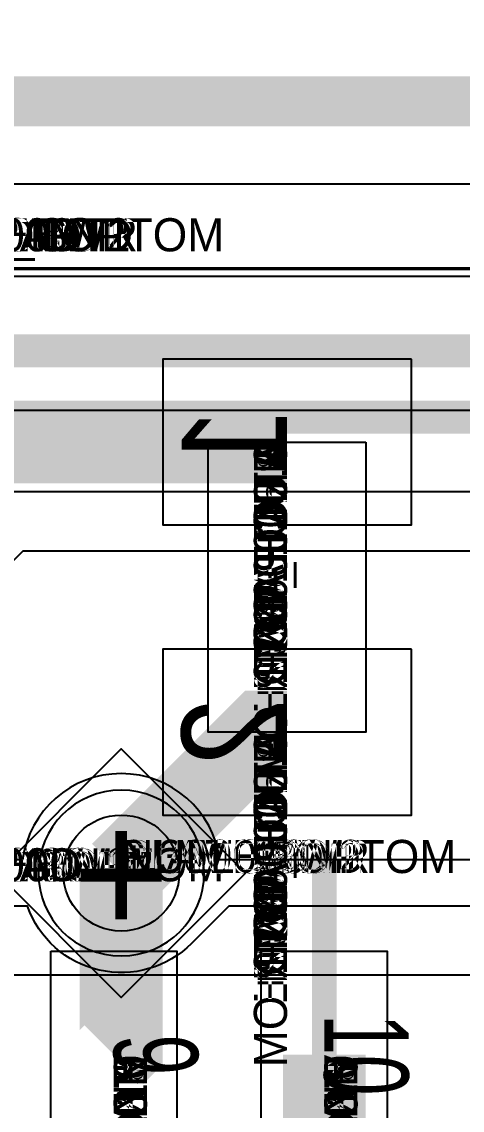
# Model space of a CAD drawing. Extents: x 0 to 323, y 0 to 320.
# Drawn here: x 44.51 to 47.17, y 217.37 to 223.94 of the extents above; entities that cross this region are included whole.
import ezdxf
from ezdxf.enums import TextEntityAlignment as Align

# ---------------------------------------------------------------- set-up
doc = ezdxf.new("R2010")
doc.units = 0
doc.header["$MEASUREMENT"] = 0
doc.layers.get('0').update_dxf_attribs({"linetype": 'CONTINUOUS'})
for name, color, linetype in [('CDN_FIGURES', 7, 'CONTINUOUS'), ('ETCH_BOTTOM', 7, 'CONTINUOUS'), ('ETCH_GND', 3, 'CONTINUOUS'), ('ETCH_INT1', 4, 'CONTINUOUS'), ('ETCH_INT2', 5, 'CONTINUOUS'), ('ETCH_PWR', 6, 'CONTINUOUS'), ('ETCH_TOP', 2, 'CONTINUOUS'), ('MANUFACTURING_NCLEGEND-1-6', 8, 'CONTINUOUS'), ('PACKAGE_GEOMETRY_ASSEMBLY_TOP', 11, 'CONTINUOUS'), ('PACKAGE_GEOMETRY_PIN_NUMBER', 9, 'CONTINUOUS')]:
    doc.layers.add(name, color=color, linetype=linetype)

# ---------------------------------------------------------------- blocks, each defined once
blk = doc.blocks.new('PAD_INFO')
for tag in ['SHAPE_TYPE', 'PAD_HEIGHT', 'PAD_LAYER', 'PAD_TYPE', 'PAD_WIDTH']:
    blk.add_attdef(tag, (0, 0), '', height=0.2)
at = {"flags": 2}
blk.add_attdef('CDN_TYPE', (0, 0), '', height=0.2, dxfattribs=at)
blk = doc.blocks.new('DRILL_INFO')
at = {"flags": 2}
blk.add_attdef('CDN_TYPE', (0, 0), '', height=0.2, dxfattribs=at)
for tag in ['FSHAPE', 'FCHAR', 'DRILL_HEIGHT', 'DIAMETER', 'PLATED', 'DRILL_WIDTH']:
    blk.add_attdef(tag, (0, 0), '', height=0.2)
blk = doc.blocks.new('VIA0700X0300')
at = {"layer": 'ETCH_BOTTOM'}
blk.add_circle((0, 0), 0.35, dxfattribs=at)
at = {"layer": 'ETCH_GND'}
blk.add_circle((0, 0), 0.35, dxfattribs=at)
at = {"layer": 'ETCH_INT1'}
blk.add_circle((0, 0), 0.35, dxfattribs=at)
at = {"layer": 'ETCH_INT2'}
blk.add_circle((0, 0), 0.35, dxfattribs=at)
at = {"layer": 'ETCH_PWR'}
blk.add_circle((0, 0), 0.35, dxfattribs=at)
at = {"layer": 'ETCH_TOP'}
blk.add_circle((0, 0), 0.35, dxfattribs=at)
ref = blk.add_blockref('PAD_INFO', (0, 0))
ref.add_attrib('PAD_LAYER', 'ETCH_TOP', (0, 0), dxfattribs={"height": 0.2})
ref.add_attrib('SHAPE_TYPE', 'NULL', (0, 0), dxfattribs={"height": 0.2})
ref.add_attrib('PAD_TYPE', 'ANTIPAD', (0, 0), dxfattribs={"height": 0.2})
ref.add_attrib('PAD_WIDTH', '0.000000', (0, 0), dxfattribs={"height": 0.2})
ref.add_attrib('PAD_HEIGHT', '0.000000', (0, 0), dxfattribs={"height": 0.2})
ref = blk.add_blockref('PAD_INFO', (0, 0))
ref.add_attrib('PAD_LAYER', 'ETCH_GND', (0, 0), dxfattribs={"height": 0.2})
ref.add_attrib('SHAPE_TYPE', 'NULL', (0, 0), dxfattribs={"height": 0.2})
ref.add_attrib('PAD_TYPE', 'ANTIPAD', (0, 0), dxfattribs={"height": 0.2})
ref.add_attrib('PAD_WIDTH', '0.000000', (0, 0), dxfattribs={"height": 0.2})
ref.add_attrib('PAD_HEIGHT', '0.000000', (0, 0), dxfattribs={"height": 0.2})
ref = blk.add_blockref('PAD_INFO', (0, 0))
ref.add_attrib('PAD_LAYER', 'ETCH_INT1', (0, 0), dxfattribs={"height": 0.2})
ref.add_attrib('SHAPE_TYPE', 'NULL', (0, 0), dxfattribs={"height": 0.2})
ref.add_attrib('PAD_TYPE', 'ANTIPAD', (0, 0), dxfattribs={"height": 0.2})
ref.add_attrib('PAD_WIDTH', '0.000000', (0, 0), dxfattribs={"height": 0.2})
ref.add_attrib('PAD_HEIGHT', '0.000000', (0, 0), dxfattribs={"height": 0.2})
ref = blk.add_blockref('PAD_INFO', (0, 0))
ref.add_attrib('PAD_LAYER', 'ETCH_INT2', (0, 0), dxfattribs={"height": 0.2})
ref.add_attrib('SHAPE_TYPE', 'NULL', (0, 0), dxfattribs={"height": 0.2})
ref.add_attrib('PAD_TYPE', 'ANTIPAD', (0, 0), dxfattribs={"height": 0.2})
ref.add_attrib('PAD_WIDTH', '0.000000', (0, 0), dxfattribs={"height": 0.2})
ref.add_attrib('PAD_HEIGHT', '0.000000', (0, 0), dxfattribs={"height": 0.2})
ref = blk.add_blockref('PAD_INFO', (0, 0))
ref.add_attrib('PAD_LAYER', 'ETCH_PWR', (0, 0), dxfattribs={"height": 0.2})
ref.add_attrib('SHAPE_TYPE', 'NULL', (0, 0), dxfattribs={"height": 0.2})
ref.add_attrib('PAD_TYPE', 'ANTIPAD', (0, 0), dxfattribs={"height": 0.2})
ref.add_attrib('PAD_WIDTH', '0.000000', (0, 0), dxfattribs={"height": 0.2})
ref.add_attrib('PAD_HEIGHT', '0.000000', (0, 0), dxfattribs={"height": 0.2})
ref = blk.add_blockref('PAD_INFO', (0, 0))
ref.add_attrib('PAD_LAYER', 'ETCH_BOTTOM', (0, 0), dxfattribs={"height": 0.2})
ref.add_attrib('SHAPE_TYPE', 'NULL', (0, 0), dxfattribs={"height": 0.2})
ref.add_attrib('PAD_TYPE', 'ANTIPAD', (0, 0), dxfattribs={"height": 0.2})
ref.add_attrib('PAD_WIDTH', '0.000000', (0, 0), dxfattribs={"height": 0.2})
ref.add_attrib('PAD_HEIGHT', '0.000000', (0, 0), dxfattribs={"height": 0.2})
ref = blk.add_blockref('PAD_INFO', (0, 0))
ref.add_attrib('PAD_LAYER', 'ETCH_TOP', (0, 0), dxfattribs={"height": 0.2})
ref.add_attrib('SHAPE_TYPE', 'NULL', (0, 0), dxfattribs={"height": 0.2})
ref.add_attrib('PAD_TYPE', 'THERMAL', (0, 0), dxfattribs={"height": 0.2})
ref.add_attrib('PAD_WIDTH', '0.000000', (0, 0), dxfattribs={"height": 0.2})
ref.add_attrib('PAD_HEIGHT', '0.000000', (0, 0), dxfattribs={"height": 0.2})
ref = blk.add_blockref('PAD_INFO', (0, 0))
ref.add_attrib('PAD_LAYER', 'ETCH_GND', (0, 0), dxfattribs={"height": 0.2})
ref.add_attrib('SHAPE_TYPE', 'NULL', (0, 0), dxfattribs={"height": 0.2})
ref.add_attrib('PAD_TYPE', 'THERMAL', (0, 0), dxfattribs={"height": 0.2})
ref.add_attrib('PAD_WIDTH', '0.000000', (0, 0), dxfattribs={"height": 0.2})
ref.add_attrib('PAD_HEIGHT', '0.000000', (0, 0), dxfattribs={"height": 0.2})
ref = blk.add_blockref('PAD_INFO', (0, 0))
ref.add_attrib('PAD_LAYER', 'ETCH_INT1', (0, 0), dxfattribs={"height": 0.2})
ref.add_attrib('SHAPE_TYPE', 'NULL', (0, 0), dxfattribs={"height": 0.2})
ref.add_attrib('PAD_TYPE', 'THERMAL', (0, 0), dxfattribs={"height": 0.2})
ref.add_attrib('PAD_WIDTH', '0.000000', (0, 0), dxfattribs={"height": 0.2})
ref.add_attrib('PAD_HEIGHT', '0.000000', (0, 0), dxfattribs={"height": 0.2})
ref = blk.add_blockref('PAD_INFO', (0, 0))
ref.add_attrib('PAD_LAYER', 'ETCH_INT2', (0, 0), dxfattribs={"height": 0.2})
ref.add_attrib('SHAPE_TYPE', 'NULL', (0, 0), dxfattribs={"height": 0.2})
ref.add_attrib('PAD_TYPE', 'THERMAL', (0, 0), dxfattribs={"height": 0.2})
ref.add_attrib('PAD_WIDTH', '0.000000', (0, 0), dxfattribs={"height": 0.2})
ref.add_attrib('PAD_HEIGHT', '0.000000', (0, 0), dxfattribs={"height": 0.2})
ref = blk.add_blockref('PAD_INFO', (0, 0))
ref.add_attrib('PAD_LAYER', 'ETCH_PWR', (0, 0), dxfattribs={"height": 0.2})
ref.add_attrib('SHAPE_TYPE', 'NULL', (0, 0), dxfattribs={"height": 0.2})
ref.add_attrib('PAD_TYPE', 'THERMAL', (0, 0), dxfattribs={"height": 0.2})
ref.add_attrib('PAD_WIDTH', '0.000000', (0, 0), dxfattribs={"height": 0.2})
ref.add_attrib('PAD_HEIGHT', '0.000000', (0, 0), dxfattribs={"height": 0.2})
ref = blk.add_blockref('PAD_INFO', (0, 0))
ref.add_attrib('PAD_LAYER', 'ETCH_BOTTOM', (0, 0), dxfattribs={"height": 0.2})
ref.add_attrib('SHAPE_TYPE', 'NULL', (0, 0), dxfattribs={"height": 0.2})
ref.add_attrib('PAD_TYPE', 'THERMAL', (0, 0), dxfattribs={"height": 0.2})
ref.add_attrib('PAD_WIDTH', '0.000000', (0, 0), dxfattribs={"height": 0.2})
ref.add_attrib('PAD_HEIGHT', '0.000000', (0, 0), dxfattribs={"height": 0.2})
ref = blk.add_blockref('PAD_INFO', (0, 0))
ref.add_attrib('PAD_LAYER', 'ETCH_TOP', (0, 0), dxfattribs={"height": 0.2})
ref.add_attrib('SHAPE_TYPE', 'CIRCLE', (0, 0), dxfattribs={"height": 0.2})
ref.add_attrib('PAD_TYPE', 'REGULAR', (0, 0), dxfattribs={"height": 0.2})
ref.add_attrib('PAD_WIDTH', '0.700000', (0, 0), dxfattribs={"height": 0.2})
ref.add_attrib('PAD_HEIGHT', '0.700000', (0, 0), dxfattribs={"height": 0.2})
ref = blk.add_blockref('PAD_INFO', (0, 0))
ref.add_attrib('PAD_LAYER', 'ETCH_GND', (0, 0), dxfattribs={"height": 0.2})
ref.add_attrib('SHAPE_TYPE', 'CIRCLE', (0, 0), dxfattribs={"height": 0.2})
ref.add_attrib('PAD_TYPE', 'REGULAR', (0, 0), dxfattribs={"height": 0.2})
ref.add_attrib('PAD_WIDTH', '0.700000', (0, 0), dxfattribs={"height": 0.2})
ref.add_attrib('PAD_HEIGHT', '0.700000', (0, 0), dxfattribs={"height": 0.2})
ref = blk.add_blockref('PAD_INFO', (0, 0))
ref.add_attrib('PAD_LAYER', 'ETCH_INT1', (0, 0), dxfattribs={"height": 0.2})
ref.add_attrib('SHAPE_TYPE', 'CIRCLE', (0, 0), dxfattribs={"height": 0.2})
ref.add_attrib('PAD_TYPE', 'REGULAR', (0, 0), dxfattribs={"height": 0.2})
ref.add_attrib('PAD_WIDTH', '0.700000', (0, 0), dxfattribs={"height": 0.2})
ref.add_attrib('PAD_HEIGHT', '0.700000', (0, 0), dxfattribs={"height": 0.2})
ref = blk.add_blockref('PAD_INFO', (0, 0))
ref.add_attrib('PAD_LAYER', 'ETCH_INT2', (0, 0), dxfattribs={"height": 0.2})
ref.add_attrib('SHAPE_TYPE', 'CIRCLE', (0, 0), dxfattribs={"height": 0.2})
ref.add_attrib('PAD_TYPE', 'REGULAR', (0, 0), dxfattribs={"height": 0.2})
ref.add_attrib('PAD_WIDTH', '0.700000', (0, 0), dxfattribs={"height": 0.2})
ref.add_attrib('PAD_HEIGHT', '0.700000', (0, 0), dxfattribs={"height": 0.2})
ref = blk.add_blockref('PAD_INFO', (0, 0))
ref.add_attrib('PAD_LAYER', 'ETCH_PWR', (0, 0), dxfattribs={"height": 0.2})
ref.add_attrib('SHAPE_TYPE', 'CIRCLE', (0, 0), dxfattribs={"height": 0.2})
ref.add_attrib('PAD_TYPE', 'REGULAR', (0, 0), dxfattribs={"height": 0.2})
ref.add_attrib('PAD_WIDTH', '0.700000', (0, 0), dxfattribs={"height": 0.2})
ref.add_attrib('PAD_HEIGHT', '0.700000', (0, 0), dxfattribs={"height": 0.2})
ref = blk.add_blockref('PAD_INFO', (0, 0))
ref.add_attrib('PAD_LAYER', 'ETCH_BOTTOM', (0, 0), dxfattribs={"height": 0.2})
ref.add_attrib('SHAPE_TYPE', 'CIRCLE', (0, 0), dxfattribs={"height": 0.2})
ref.add_attrib('PAD_TYPE', 'REGULAR', (0, 0), dxfattribs={"height": 0.2})
ref.add_attrib('PAD_WIDTH', '0.700000', (0, 0), dxfattribs={"height": 0.2})
ref.add_attrib('PAD_HEIGHT', '0.700000', (0, 0), dxfattribs={"height": 0.2})
ref = blk.add_blockref('DRILL_INFO', (0, 0))
ref.add_attrib('DIAMETER', '0.300000', (0, 0), dxfattribs={"height": 0.2})
ref.add_attrib('PLATED', 'PLATED', (0, 0), dxfattribs={"height": 0.2})
ref.add_attrib('FSHAPE', 'DIAMOND', (0, 0), dxfattribs={"height": 0.2})
ref.add_attrib('FCHAR', '+', (0, 0), dxfattribs={"height": 0.2})
ref.add_attrib('DRILL_WIDTH', '1.500000', (0, 0), dxfattribs={"height": 0.2})
ref.add_attrib('DRILL_HEIGHT', '1.500000', (0, 0), dxfattribs={"height": 0.2})
for tag in ['CDN_TYPE', 'PIN']:
    blk.add_attdef(tag, (0, 0), '', height=0.2)
at = {"flags": 2}
for tag in ['PSTKNAME', 'BBV']:
    blk.add_attdef(tag, (0, 0), '', height=0.2, dxfattribs=at)
blk = doc.blocks.new('FIGURE_DIAMOND')
at = {"layer": 'CDN_FIGURES'}
blk.add_lwpolyline([(-0.5, 0), (0, 0.5), (0.5, 0), (0, -0.5)], close=True, dxfattribs=at)
blk = doc.blocks.new('RC1000X1500TS')
at = {"layer": 'ETCH_TOP'}
blk.add_lwpolyline([(-0.5, -0.75), (-0.5, 0.75), (0.5, 0.75), (0.5, -0.75)], close=True, dxfattribs=at)
ref = blk.add_blockref('PAD_INFO', (0, 0))
ref.add_attrib('PAD_LAYER', 'ETCH_TOP', (0, 0), dxfattribs={"height": 0.2})
ref.add_attrib('SHAPE_TYPE', 'NULL', (0, 0), dxfattribs={"height": 0.2})
ref.add_attrib('PAD_TYPE', 'ANTIPAD', (0, 0), dxfattribs={"height": 0.2})
ref.add_attrib('PAD_WIDTH', '0.000000', (0, 0), dxfattribs={"height": 0.2})
ref.add_attrib('PAD_HEIGHT', '0.000000', (0, 0), dxfattribs={"height": 0.2})
ref = blk.add_blockref('PAD_INFO', (0, 0))
ref.add_attrib('PAD_LAYER', 'ETCH_GND', (0, 0), dxfattribs={"height": 0.2})
ref.add_attrib('SHAPE_TYPE', 'NULL', (0, 0), dxfattribs={"height": 0.2})
ref.add_attrib('PAD_TYPE', 'ANTIPAD', (0, 0), dxfattribs={"height": 0.2})
ref.add_attrib('PAD_WIDTH', '0.000000', (0, 0), dxfattribs={"height": 0.2})
ref.add_attrib('PAD_HEIGHT', '0.000000', (0, 0), dxfattribs={"height": 0.2})
ref = blk.add_blockref('PAD_INFO', (0, 0))
ref.add_attrib('PAD_LAYER', 'ETCH_INT1', (0, 0), dxfattribs={"height": 0.2})
ref.add_attrib('SHAPE_TYPE', 'NULL', (0, 0), dxfattribs={"height": 0.2})
ref.add_attrib('PAD_TYPE', 'ANTIPAD', (0, 0), dxfattribs={"height": 0.2})
ref.add_attrib('PAD_WIDTH', '0.000000', (0, 0), dxfattribs={"height": 0.2})
ref.add_attrib('PAD_HEIGHT', '0.000000', (0, 0), dxfattribs={"height": 0.2})
ref = blk.add_blockref('PAD_INFO', (0, 0))
ref.add_attrib('PAD_LAYER', 'ETCH_INT2', (0, 0), dxfattribs={"height": 0.2})
ref.add_attrib('SHAPE_TYPE', 'NULL', (0, 0), dxfattribs={"height": 0.2})
ref.add_attrib('PAD_TYPE', 'ANTIPAD', (0, 0), dxfattribs={"height": 0.2})
ref.add_attrib('PAD_WIDTH', '0.000000', (0, 0), dxfattribs={"height": 0.2})
ref.add_attrib('PAD_HEIGHT', '0.000000', (0, 0), dxfattribs={"height": 0.2})
ref = blk.add_blockref('PAD_INFO', (0, 0))
ref.add_attrib('PAD_LAYER', 'ETCH_PWR', (0, 0), dxfattribs={"height": 0.2})
ref.add_attrib('SHAPE_TYPE', 'NULL', (0, 0), dxfattribs={"height": 0.2})
ref.add_attrib('PAD_TYPE', 'ANTIPAD', (0, 0), dxfattribs={"height": 0.2})
ref.add_attrib('PAD_WIDTH', '0.000000', (0, 0), dxfattribs={"height": 0.2})
ref.add_attrib('PAD_HEIGHT', '0.000000', (0, 0), dxfattribs={"height": 0.2})
ref = blk.add_blockref('PAD_INFO', (0, 0))
ref.add_attrib('PAD_LAYER', 'ETCH_BOTTOM', (0, 0), dxfattribs={"height": 0.2})
ref.add_attrib('SHAPE_TYPE', 'NULL', (0, 0), dxfattribs={"height": 0.2})
ref.add_attrib('PAD_TYPE', 'ANTIPAD', (0, 0), dxfattribs={"height": 0.2})
ref.add_attrib('PAD_WIDTH', '0.000000', (0, 0), dxfattribs={"height": 0.2})
ref.add_attrib('PAD_HEIGHT', '0.000000', (0, 0), dxfattribs={"height": 0.2})
ref = blk.add_blockref('PAD_INFO', (0, 0))
ref.add_attrib('PAD_LAYER', 'ETCH_TOP', (0, 0), dxfattribs={"height": 0.2})
ref.add_attrib('SHAPE_TYPE', 'NULL', (0, 0), dxfattribs={"height": 0.2})
ref.add_attrib('PAD_TYPE', 'THERMAL', (0, 0), dxfattribs={"height": 0.2})
ref.add_attrib('PAD_WIDTH', '0.000000', (0, 0), dxfattribs={"height": 0.2})
ref.add_attrib('PAD_HEIGHT', '0.000000', (0, 0), dxfattribs={"height": 0.2})
ref = blk.add_blockref('PAD_INFO', (0, 0))
ref.add_attrib('PAD_LAYER', 'ETCH_GND', (0, 0), dxfattribs={"height": 0.2})
ref.add_attrib('SHAPE_TYPE', 'NULL', (0, 0), dxfattribs={"height": 0.2})
ref.add_attrib('PAD_TYPE', 'THERMAL', (0, 0), dxfattribs={"height": 0.2})
ref.add_attrib('PAD_WIDTH', '0.000000', (0, 0), dxfattribs={"height": 0.2})
ref.add_attrib('PAD_HEIGHT', '0.000000', (0, 0), dxfattribs={"height": 0.2})
ref = blk.add_blockref('PAD_INFO', (0, 0))
ref.add_attrib('PAD_LAYER', 'ETCH_INT1', (0, 0), dxfattribs={"height": 0.2})
ref.add_attrib('SHAPE_TYPE', 'NULL', (0, 0), dxfattribs={"height": 0.2})
ref.add_attrib('PAD_TYPE', 'THERMAL', (0, 0), dxfattribs={"height": 0.2})
ref.add_attrib('PAD_WIDTH', '0.000000', (0, 0), dxfattribs={"height": 0.2})
ref.add_attrib('PAD_HEIGHT', '0.000000', (0, 0), dxfattribs={"height": 0.2})
ref = blk.add_blockref('PAD_INFO', (0, 0))
ref.add_attrib('PAD_LAYER', 'ETCH_INT2', (0, 0), dxfattribs={"height": 0.2})
ref.add_attrib('SHAPE_TYPE', 'NULL', (0, 0), dxfattribs={"height": 0.2})
ref.add_attrib('PAD_TYPE', 'THERMAL', (0, 0), dxfattribs={"height": 0.2})
ref.add_attrib('PAD_WIDTH', '0.000000', (0, 0), dxfattribs={"height": 0.2})
ref.add_attrib('PAD_HEIGHT', '0.000000', (0, 0), dxfattribs={"height": 0.2})
ref = blk.add_blockref('PAD_INFO', (0, 0))
ref.add_attrib('PAD_LAYER', 'ETCH_PWR', (0, 0), dxfattribs={"height": 0.2})
ref.add_attrib('SHAPE_TYPE', 'NULL', (0, 0), dxfattribs={"height": 0.2})
ref.add_attrib('PAD_TYPE', 'THERMAL', (0, 0), dxfattribs={"height": 0.2})
ref.add_attrib('PAD_WIDTH', '0.000000', (0, 0), dxfattribs={"height": 0.2})
ref.add_attrib('PAD_HEIGHT', '0.000000', (0, 0), dxfattribs={"height": 0.2})
ref = blk.add_blockref('PAD_INFO', (0, 0))
ref.add_attrib('PAD_LAYER', 'ETCH_BOTTOM', (0, 0), dxfattribs={"height": 0.2})
ref.add_attrib('SHAPE_TYPE', 'NULL', (0, 0), dxfattribs={"height": 0.2})
ref.add_attrib('PAD_TYPE', 'THERMAL', (0, 0), dxfattribs={"height": 0.2})
ref.add_attrib('PAD_WIDTH', '0.000000', (0, 0), dxfattribs={"height": 0.2})
ref.add_attrib('PAD_HEIGHT', '0.000000', (0, 0), dxfattribs={"height": 0.2})
ref = blk.add_blockref('PAD_INFO', (0, 0))
ref.add_attrib('PAD_LAYER', 'ETCH_GND', (0, 0), dxfattribs={"height": 0.2})
ref.add_attrib('SHAPE_TYPE', 'NULL', (0, 0), dxfattribs={"height": 0.2})
ref.add_attrib('PAD_TYPE', 'REGULAR', (0, 0), dxfattribs={"height": 0.2})
ref.add_attrib('PAD_WIDTH', '0.000000', (0, 0), dxfattribs={"height": 0.2})
ref.add_attrib('PAD_HEIGHT', '0.000000', (0, 0), dxfattribs={"height": 0.2})
ref = blk.add_blockref('PAD_INFO', (0, 0))
ref.add_attrib('PAD_LAYER', 'ETCH_INT1', (0, 0), dxfattribs={"height": 0.2})
ref.add_attrib('SHAPE_TYPE', 'NULL', (0, 0), dxfattribs={"height": 0.2})
ref.add_attrib('PAD_TYPE', 'REGULAR', (0, 0), dxfattribs={"height": 0.2})
ref.add_attrib('PAD_WIDTH', '0.000000', (0, 0), dxfattribs={"height": 0.2})
ref.add_attrib('PAD_HEIGHT', '0.000000', (0, 0), dxfattribs={"height": 0.2})
ref = blk.add_blockref('PAD_INFO', (0, 0))
ref.add_attrib('PAD_LAYER', 'ETCH_INT2', (0, 0), dxfattribs={"height": 0.2})
ref.add_attrib('SHAPE_TYPE', 'NULL', (0, 0), dxfattribs={"height": 0.2})
ref.add_attrib('PAD_TYPE', 'REGULAR', (0, 0), dxfattribs={"height": 0.2})
ref.add_attrib('PAD_WIDTH', '0.000000', (0, 0), dxfattribs={"height": 0.2})
ref.add_attrib('PAD_HEIGHT', '0.000000', (0, 0), dxfattribs={"height": 0.2})
ref = blk.add_blockref('PAD_INFO', (0, 0))
ref.add_attrib('PAD_LAYER', 'ETCH_PWR', (0, 0), dxfattribs={"height": 0.2})
ref.add_attrib('SHAPE_TYPE', 'NULL', (0, 0), dxfattribs={"height": 0.2})
ref.add_attrib('PAD_TYPE', 'REGULAR', (0, 0), dxfattribs={"height": 0.2})
ref.add_attrib('PAD_WIDTH', '0.000000', (0, 0), dxfattribs={"height": 0.2})
ref.add_attrib('PAD_HEIGHT', '0.000000', (0, 0), dxfattribs={"height": 0.2})
ref = blk.add_blockref('PAD_INFO', (0, 0))
ref.add_attrib('PAD_LAYER', 'ETCH_BOTTOM', (0, 0), dxfattribs={"height": 0.2})
ref.add_attrib('SHAPE_TYPE', 'NULL', (0, 0), dxfattribs={"height": 0.2})
ref.add_attrib('PAD_TYPE', 'REGULAR', (0, 0), dxfattribs={"height": 0.2})
ref.add_attrib('PAD_WIDTH', '0.000000', (0, 0), dxfattribs={"height": 0.2})
ref.add_attrib('PAD_HEIGHT', '0.000000', (0, 0), dxfattribs={"height": 0.2})
ref = blk.add_blockref('DRILL_INFO', (0, 0))
ref.add_attrib('DIAMETER', '0.000000', (0, 0), dxfattribs={"height": 0.2})
ref.add_attrib('PLATED', 'PLATED', (0, 0), dxfattribs={"height": 0.2})
ref.add_attrib('FSHAPE', 'NULL', (0, 0), dxfattribs={"height": 0.2})
ref.add_attrib('DRILL_WIDTH', '0.000000', (0, 0), dxfattribs={"height": 0.2})
ref.add_attrib('DRILL_HEIGHT', '0.000000', (0, 0), dxfattribs={"height": 0.2})
ref = blk.add_blockref('PAD_INFO', (0, 0))
ref.add_attrib('PAD_LAYER', 'ETCH_TOP', (0, 0), dxfattribs={"height": 0.2})
ref.add_attrib('SHAPE_TYPE', 'RECTANGLE', (0, 0), dxfattribs={"height": 0.2})
ref.add_attrib('PAD_TYPE', 'REGULAR', (0, 0), dxfattribs={"height": 0.2})
ref.add_attrib('PAD_WIDTH', '1.000000', (0, 0), dxfattribs={"height": 0.2})
ref.add_attrib('PAD_HEIGHT', '1.500000', (0, 0), dxfattribs={"height": 0.2})
for tag in ['CDN_TYPE', 'PIN']:
    blk.add_attdef(tag, (0, 0), '', height=0.2)
at = {"flags": 2}
for tag in ['PSTKNAME', 'BBV']:
    blk.add_attdef(tag, (0, 0), '', height=0.2, dxfattribs=at)
blk = doc.blocks.new('F56')
at = {"layer": 'PACKAGE_GEOMETRY_ASSEMBLY_TOP'}
blk.add_lwpolyline([(0, -0.475), (1.75, -0.475), (1.75, 0.475), (0, 0.475)], close=True, dxfattribs=at)
at = {"layer": 'ETCH_TOP'}
ref = blk.add_blockref('RC1000X1500TS', (0, 0), dxfattribs=at)
ref.add_attrib('CDN_TYPE', 'PIN', (0, 0), dxfattribs={"height": 0.2})
ref.add_attrib('PIN', '1', (0, 0), dxfattribs={"height": 0.2})
ref = blk.add_blockref('RC1000X1500TS', (1.75, 0), dxfattribs=at)
ref.add_attrib('CDN_TYPE', 'PIN', (0, 0), dxfattribs={"height": 0.2})
ref.add_attrib('PIN', '2', (0, 0), dxfattribs={"height": 0.2})
at = {"flags": 2}
for tag in ['SYMBOL_TYPE', 'CDN_TYPE', 'REFDES']:
    blk.add_attdef(tag, (0, 0), '', height=0.2, dxfattribs=at)
blk = doc.blocks.new('RC1250X0760TS')
at = {"layer": 'ETCH_TOP'}
blk.add_lwpolyline([(-0.625, -0.38), (-0.625, 0.38), (0.625, 0.38), (0.625, -0.38)], close=True, dxfattribs=at)
ref = blk.add_blockref('PAD_INFO', (0, 0))
ref.add_attrib('PAD_LAYER', 'ETCH_TOP', (0, 0), dxfattribs={"height": 0.2})
ref.add_attrib('SHAPE_TYPE', 'NULL', (0, 0), dxfattribs={"height": 0.2})
ref.add_attrib('PAD_TYPE', 'ANTIPAD', (0, 0), dxfattribs={"height": 0.2})
ref.add_attrib('PAD_WIDTH', '0.000000', (0, 0), dxfattribs={"height": 0.2})
ref.add_attrib('PAD_HEIGHT', '0.000000', (0, 0), dxfattribs={"height": 0.2})
ref = blk.add_blockref('PAD_INFO', (0, 0))
ref.add_attrib('PAD_LAYER', 'ETCH_GND', (0, 0), dxfattribs={"height": 0.2})
ref.add_attrib('SHAPE_TYPE', 'NULL', (0, 0), dxfattribs={"height": 0.2})
ref.add_attrib('PAD_TYPE', 'ANTIPAD', (0, 0), dxfattribs={"height": 0.2})
ref.add_attrib('PAD_WIDTH', '0.000000', (0, 0), dxfattribs={"height": 0.2})
ref.add_attrib('PAD_HEIGHT', '0.000000', (0, 0), dxfattribs={"height": 0.2})
ref = blk.add_blockref('PAD_INFO', (0, 0))
ref.add_attrib('PAD_LAYER', 'ETCH_INT1', (0, 0), dxfattribs={"height": 0.2})
ref.add_attrib('SHAPE_TYPE', 'NULL', (0, 0), dxfattribs={"height": 0.2})
ref.add_attrib('PAD_TYPE', 'ANTIPAD', (0, 0), dxfattribs={"height": 0.2})
ref.add_attrib('PAD_WIDTH', '0.000000', (0, 0), dxfattribs={"height": 0.2})
ref.add_attrib('PAD_HEIGHT', '0.000000', (0, 0), dxfattribs={"height": 0.2})
ref = blk.add_blockref('PAD_INFO', (0, 0))
ref.add_attrib('PAD_LAYER', 'ETCH_INT2', (0, 0), dxfattribs={"height": 0.2})
ref.add_attrib('SHAPE_TYPE', 'NULL', (0, 0), dxfattribs={"height": 0.2})
ref.add_attrib('PAD_TYPE', 'ANTIPAD', (0, 0), dxfattribs={"height": 0.2})
ref.add_attrib('PAD_WIDTH', '0.000000', (0, 0), dxfattribs={"height": 0.2})
ref.add_attrib('PAD_HEIGHT', '0.000000', (0, 0), dxfattribs={"height": 0.2})
ref = blk.add_blockref('PAD_INFO', (0, 0))
ref.add_attrib('PAD_LAYER', 'ETCH_PWR', (0, 0), dxfattribs={"height": 0.2})
ref.add_attrib('SHAPE_TYPE', 'NULL', (0, 0), dxfattribs={"height": 0.2})
ref.add_attrib('PAD_TYPE', 'ANTIPAD', (0, 0), dxfattribs={"height": 0.2})
ref.add_attrib('PAD_WIDTH', '0.000000', (0, 0), dxfattribs={"height": 0.2})
ref.add_attrib('PAD_HEIGHT', '0.000000', (0, 0), dxfattribs={"height": 0.2})
ref = blk.add_blockref('PAD_INFO', (0, 0))
ref.add_attrib('PAD_LAYER', 'ETCH_BOTTOM', (0, 0), dxfattribs={"height": 0.2})
ref.add_attrib('SHAPE_TYPE', 'NULL', (0, 0), dxfattribs={"height": 0.2})
ref.add_attrib('PAD_TYPE', 'ANTIPAD', (0, 0), dxfattribs={"height": 0.2})
ref.add_attrib('PAD_WIDTH', '0.000000', (0, 0), dxfattribs={"height": 0.2})
ref.add_attrib('PAD_HEIGHT', '0.000000', (0, 0), dxfattribs={"height": 0.2})
ref = blk.add_blockref('PAD_INFO', (0, 0))
ref.add_attrib('PAD_LAYER', 'ETCH_TOP', (0, 0), dxfattribs={"height": 0.2})
ref.add_attrib('SHAPE_TYPE', 'NULL', (0, 0), dxfattribs={"height": 0.2})
ref.add_attrib('PAD_TYPE', 'THERMAL', (0, 0), dxfattribs={"height": 0.2})
ref.add_attrib('PAD_WIDTH', '0.000000', (0, 0), dxfattribs={"height": 0.2})
ref.add_attrib('PAD_HEIGHT', '0.000000', (0, 0), dxfattribs={"height": 0.2})
ref = blk.add_blockref('PAD_INFO', (0, 0))
ref.add_attrib('PAD_LAYER', 'ETCH_GND', (0, 0), dxfattribs={"height": 0.2})
ref.add_attrib('SHAPE_TYPE', 'NULL', (0, 0), dxfattribs={"height": 0.2})
ref.add_attrib('PAD_TYPE', 'THERMAL', (0, 0), dxfattribs={"height": 0.2})
ref.add_attrib('PAD_WIDTH', '0.000000', (0, 0), dxfattribs={"height": 0.2})
ref.add_attrib('PAD_HEIGHT', '0.000000', (0, 0), dxfattribs={"height": 0.2})
ref = blk.add_blockref('PAD_INFO', (0, 0))
ref.add_attrib('PAD_LAYER', 'ETCH_INT1', (0, 0), dxfattribs={"height": 0.2})
ref.add_attrib('SHAPE_TYPE', 'NULL', (0, 0), dxfattribs={"height": 0.2})
ref.add_attrib('PAD_TYPE', 'THERMAL', (0, 0), dxfattribs={"height": 0.2})
ref.add_attrib('PAD_WIDTH', '0.000000', (0, 0), dxfattribs={"height": 0.2})
ref.add_attrib('PAD_HEIGHT', '0.000000', (0, 0), dxfattribs={"height": 0.2})
ref = blk.add_blockref('PAD_INFO', (0, 0))
ref.add_attrib('PAD_LAYER', 'ETCH_INT2', (0, 0), dxfattribs={"height": 0.2})
ref.add_attrib('SHAPE_TYPE', 'NULL', (0, 0), dxfattribs={"height": 0.2})
ref.add_attrib('PAD_TYPE', 'THERMAL', (0, 0), dxfattribs={"height": 0.2})
ref.add_attrib('PAD_WIDTH', '0.000000', (0, 0), dxfattribs={"height": 0.2})
ref.add_attrib('PAD_HEIGHT', '0.000000', (0, 0), dxfattribs={"height": 0.2})
ref = blk.add_blockref('PAD_INFO', (0, 0))
ref.add_attrib('PAD_LAYER', 'ETCH_PWR', (0, 0), dxfattribs={"height": 0.2})
ref.add_attrib('SHAPE_TYPE', 'NULL', (0, 0), dxfattribs={"height": 0.2})
ref.add_attrib('PAD_TYPE', 'THERMAL', (0, 0), dxfattribs={"height": 0.2})
ref.add_attrib('PAD_WIDTH', '0.000000', (0, 0), dxfattribs={"height": 0.2})
ref.add_attrib('PAD_HEIGHT', '0.000000', (0, 0), dxfattribs={"height": 0.2})
ref = blk.add_blockref('PAD_INFO', (0, 0))
ref.add_attrib('PAD_LAYER', 'ETCH_BOTTOM', (0, 0), dxfattribs={"height": 0.2})
ref.add_attrib('SHAPE_TYPE', 'NULL', (0, 0), dxfattribs={"height": 0.2})
ref.add_attrib('PAD_TYPE', 'THERMAL', (0, 0), dxfattribs={"height": 0.2})
ref.add_attrib('PAD_WIDTH', '0.000000', (0, 0), dxfattribs={"height": 0.2})
ref.add_attrib('PAD_HEIGHT', '0.000000', (0, 0), dxfattribs={"height": 0.2})
ref = blk.add_blockref('PAD_INFO', (0, 0))
ref.add_attrib('PAD_LAYER', 'ETCH_TOP', (0, 0), dxfattribs={"height": 0.2})
ref.add_attrib('SHAPE_TYPE', 'RECTANGLE', (0, 0), dxfattribs={"height": 0.2})
ref.add_attrib('PAD_TYPE', 'REGULAR', (0, 0), dxfattribs={"height": 0.2})
ref.add_attrib('PAD_WIDTH', '1.250000', (0, 0), dxfattribs={"height": 0.2})
ref.add_attrib('PAD_HEIGHT', '0.760000', (0, 0), dxfattribs={"height": 0.2})
ref = blk.add_blockref('PAD_INFO', (0, 0))
ref.add_attrib('PAD_LAYER', 'ETCH_GND', (0, 0), dxfattribs={"height": 0.2})
ref.add_attrib('SHAPE_TYPE', 'NULL', (0, 0), dxfattribs={"height": 0.2})
ref.add_attrib('PAD_TYPE', 'REGULAR', (0, 0), dxfattribs={"height": 0.2})
ref.add_attrib('PAD_WIDTH', '0.000000', (0, 0), dxfattribs={"height": 0.2})
ref.add_attrib('PAD_HEIGHT', '0.000000', (0, 0), dxfattribs={"height": 0.2})
ref = blk.add_blockref('PAD_INFO', (0, 0))
ref.add_attrib('PAD_LAYER', 'ETCH_INT1', (0, 0), dxfattribs={"height": 0.2})
ref.add_attrib('SHAPE_TYPE', 'NULL', (0, 0), dxfattribs={"height": 0.2})
ref.add_attrib('PAD_TYPE', 'REGULAR', (0, 0), dxfattribs={"height": 0.2})
ref.add_attrib('PAD_WIDTH', '0.000000', (0, 0), dxfattribs={"height": 0.2})
ref.add_attrib('PAD_HEIGHT', '0.000000', (0, 0), dxfattribs={"height": 0.2})
ref = blk.add_blockref('PAD_INFO', (0, 0))
ref.add_attrib('PAD_LAYER', 'ETCH_INT2', (0, 0), dxfattribs={"height": 0.2})
ref.add_attrib('SHAPE_TYPE', 'NULL', (0, 0), dxfattribs={"height": 0.2})
ref.add_attrib('PAD_TYPE', 'REGULAR', (0, 0), dxfattribs={"height": 0.2})
ref.add_attrib('PAD_WIDTH', '0.000000', (0, 0), dxfattribs={"height": 0.2})
ref.add_attrib('PAD_HEIGHT', '0.000000', (0, 0), dxfattribs={"height": 0.2})
ref = blk.add_blockref('PAD_INFO', (0, 0))
ref.add_attrib('PAD_LAYER', 'ETCH_PWR', (0, 0), dxfattribs={"height": 0.2})
ref.add_attrib('SHAPE_TYPE', 'NULL', (0, 0), dxfattribs={"height": 0.2})
ref.add_attrib('PAD_TYPE', 'REGULAR', (0, 0), dxfattribs={"height": 0.2})
ref.add_attrib('PAD_WIDTH', '0.000000', (0, 0), dxfattribs={"height": 0.2})
ref.add_attrib('PAD_HEIGHT', '0.000000', (0, 0), dxfattribs={"height": 0.2})
ref = blk.add_blockref('PAD_INFO', (0, 0))
ref.add_attrib('PAD_LAYER', 'ETCH_BOTTOM', (0, 0), dxfattribs={"height": 0.2})
ref.add_attrib('SHAPE_TYPE', 'NULL', (0, 0), dxfattribs={"height": 0.2})
ref.add_attrib('PAD_TYPE', 'REGULAR', (0, 0), dxfattribs={"height": 0.2})
ref.add_attrib('PAD_WIDTH', '0.000000', (0, 0), dxfattribs={"height": 0.2})
ref.add_attrib('PAD_HEIGHT', '0.000000', (0, 0), dxfattribs={"height": 0.2})
ref = blk.add_blockref('DRILL_INFO', (0, 0))
ref.add_attrib('DIAMETER', '0.000000', (0, 0), dxfattribs={"height": 0.2})
ref.add_attrib('PLATED', 'PLATED', (0, 0), dxfattribs={"height": 0.2})
ref.add_attrib('FSHAPE', 'NULL', (0, 0), dxfattribs={"height": 0.2})
ref.add_attrib('DRILL_WIDTH', '0.000000', (0, 0), dxfattribs={"height": 0.2})
ref.add_attrib('DRILL_HEIGHT', '0.000000', (0, 0), dxfattribs={"height": 0.2})
for tag in ['CDN_TYPE', 'PIN']:
    blk.add_attdef(tag, (0, 0), '', height=0.2)
at = {"flags": 2}
for tag in ['PSTKNAME', 'BBV']:
    blk.add_attdef(tag, (0, 0), '', height=0.2, dxfattribs=at)
blk = doc.blocks.new('SO-16W')
at = {"layer": 'PACKAGE_GEOMETRY_ASSEMBLY_TOP'}
blk.add_lwpolyline([(-4.113, -5.1), (4.113, -5.1), (4.113, 5.1), (-4.113, 5.1)], close=True, dxfattribs=at)
at = {"layer": 'ETCH_TOP'}
ref = blk.add_blockref('RC1250X0760TS', (-4.726, -4.445), dxfattribs=at)
ref.add_attrib('CDN_TYPE', 'PIN', (0, 0), dxfattribs={"height": 0.2})
ref.add_attrib('PIN', '8', (0, 0), dxfattribs={"height": 0.2})
ref = blk.add_blockref('RC1250X0760TS', (-4.726, -3.175), dxfattribs=at)
ref.add_attrib('CDN_TYPE', 'PIN', (0, 0), dxfattribs={"height": 0.2})
ref.add_attrib('PIN', '7', (0, 0), dxfattribs={"height": 0.2})
for p in [(4.596, -4.445), (4.596, -3.175)]:
    blk.add_blockref('RC1250X0760TS', p, dxfattribs=at)
at = {"flags": 2}
for tag in ['SYMBOL_TYPE', 'CDN_TYPE', 'REFDES']:
    blk.add_attdef(tag, (0, 0), '', height=0.2, dxfattribs=at)

msp = doc.modelspace()

# ---------------------------------------------------------------- linework, layer by layer
at = {"layer": 'ETCH_BOTTOM'}
for points, format in [([(41.0626, 223.7555, 0.3, 0.3, 0), (41.3576, 223.4605, 0.3, 0.3, 0), (61.5678, 223.4605, 0.3, 0.3, 0), (65.7126, 227.6053, 0.3, 0.3, 0), (73.8817, 227.6053, 0.3, 0.3, 0), (77.9126, 231.6362, 0.3, 0.3, 0), (77.9126, 234.5055, 0.3, 0.3, 0), (77.4626, 234.9555, 0.3, 0.3, 0), (77.4626, 236.0055, 0.3, 0.3, 0), (78.0126, 236.5555, 0.3, 0.3, 0), (78.0126, 242.6555, 0.3, 0.3, 0), (77.9126, 242.7555, 0.3, 0.3, 0)], "xyseb"), ([(64.7625, 225.948), (61.7749, 222.9604), (44.085, 222.9604, -0.25795), (44.2536, 222.4556), (47.4127, 222.4556), (47.4127, 218.6054), (45.7612, 218.6054), (45.5369, 218.3812, -0.551594), (44.5468, 218.6054), (44.2418, 218.6054, -0.755811), (43.1834, 218.6054), (42.4125, 218.6054), (42.4125, 222.4556), (43.1716, 222.4556, -0.25795), (43.3402, 222.9604), (41.3576, 222.9604, -0.198912), (41.004, 223.1069), (40.871, 223.2398, -0.734407), (40.9254, 224.2882, -6.62449)], "xyb"), ([(46.1126, 221.4055, 0.5, 0.5, 0), (43.7126, 221.4055, 0.5, 0.5, 0)], "xyseb"), ([(46.1126, 219.6555, 0.5, 0.5, 0), (45.9626, 219.6555, 0.5, 0.5, 0), (45.1126, 218.8055, 0.5, 0.5, 0)], "xyseb")]:
    msp.add_lwpolyline(points, format=format, dxfattribs=at)
at = {"layer": 'ETCH_GND'}
msp.add_lwpolyline([(45.6127, 218.8055, 1), (44.6125, 218.8055, 1)], format="xyb", close=True, dxfattribs=at)
at = {"layer": 'ETCH_INT1'}
for points, format in [([(68.5852, 214.5155, 0.2, 0.2, 0), (68.2126, 214.8881, 0.2, 0.2, 0), (68.2126, 215.4537, 0.2, 0.2, 0), (65.3508, 218.3155, 0.2, 0.2, 0), (60.4183, 218.3155, 0.2, 0.2, 0), (56.7783, 221.9555, 0.2, 0.2, 0), (16.9483, 221.9555, 0.2, 0.2, 0), (14.2826, 224.6212, 0.2, 0.2, 0), (14.2826, 225.4312, 0.2, 0.2, 0), (13.7383, 225.9755, 0.2, 0.2, 0), (10.0426, 225.9755, 0.2, 0.2, 0), (8.9926, 224.9255, 0.2, 0.2, 0)], "xyseb"), ([(67.4401, 214.5155, 0.2, 0.2, 0), (67.8126, 214.888, 0.2, 0.2, 0), (67.8126, 215.288, 0.2, 0.2, 0), (65.1851, 217.9155, 0.2, 0.2, 0), (60.2526, 217.9155, 0.2, 0.2, 0), (56.6126, 221.5555, 0.2, 0.2, 0), (16.7826, 221.5555, 0.2, 0.2, 0), (13.8826, 224.4555, 0.2, 0.2, 0), (13.8826, 225.2655, 0.2, 0.2, 0), (13.5726, 225.5755, 0.2, 0.2, 0), (11.6426, 225.5755, 0.2, 0.2, 0), (10.9926, 224.9255, 0.2, 0.2, 0)], "xyseb"), ([(14.7327, 224.8076), (17.1347, 222.4056), (33.9985, 222.4056, -70.921901), (34.0267, 222.4056), (37.8053, 222.4056, -2.378934), (38.5199, 222.4056), (43.2355, 222.4056, -1.362386), (44.1897, 222.4056), (56.9647, 222.4056), (60.6047, 218.7656)], "xyb"), ([(60.0662, 217.4654), (56.4262, 221.1054), (41.5458, 221.1054, -1.73133), (40.6794, 221.1054), (38.5458, 221.1054, -1.73133), (37.6794, 221.1054), (16.5962, 221.1054), (13.4325, 224.2691)], "xyb")]:
    msp.add_lwpolyline(points, format=format, dxfattribs=at)
msp.add_lwpolyline([(45.6127, 218.8055, 1), (44.6125, 218.8055, 1)], format="xyb", close=True, dxfattribs=at)
at = {"layer": 'ETCH_INT2'}
msp.add_lwpolyline([(45.6127, 218.8055, 1), (44.6125, 218.8055, 1)], format="xyb", close=True, dxfattribs=at)
at = {"layer": 'ETCH_PWR'}
for points in [[(17.7027, 253.8976), (17.7027, 220.3956), (20.8505, 220.3956), (21.4605, 221.0056), (33.0504, 221.0056), (33.7192, 220.3368, -1.31896), (34.4211, 219.6774), (34.5128, 219.5856), (39.2771, 219.5856, -1.318819), (40.2397, 219.5556), (40.9605, 219.5556), (41.7975, 220.3926), (41.7975, 220.4283), (43.4813, 222.1121, -2.023728), (44.2011, 222.4484), (71.1033, 222.4484), (71.1605, 222.5056), (74.1147, 222.5056), (74.6147, 222.0056), (77.1647, 222.0056), (77.9447, 221.2256), (79.4571, 221.2256, -3.639899), (79.9681, 221.2256), (88.3245, 221.2256, -0.0667)], [(21.5547, 218.6954), (22.1647, 219.3054), (22.8124, 219.3054, 1.999001), (23.6128, 219.3054), (25.1985, 219.3054, 70.921901), (25.2267, 219.3054), (30.9624, 219.3054, 1.999001), (31.7628, 219.3054), (32.3462, 219.3054), (33.1472, 218.5044, 0.06668), (33.3266, 218.3674), (33.5596, 218.1344, 0.198912), (34.1607, 217.8854), (38.9662, 217.8854), (38.9962, 217.8554), (41.6647, 217.8554), (43.4977, 219.6884), (43.4977, 219.7241), (44.5218, 220.7482), (71.5529, 220.7482, 3.478553)]]:
    msp.add_lwpolyline(points, format="xyb", dxfattribs=at)
msp.add_lwpolyline([(16.8526, 219.5455), (21.2026, 219.5455), (21.8126, 220.1555), (32.6983, 220.1555), (33.7483, 219.1055), (33.7907, 219.1055), (34.1607, 218.7355), (39.3183, 218.7355), (39.3483, 218.7055), (41.3126, 218.7055), (42.6476, 220.0405), (42.6476, 220.0762), (44.1697, 221.5983), (71.4554, 221.5983), (71.5126, 221.6555), (73.7626, 221.6555), (74.2626, 221.1555), (76.8126, 221.1555), (77.5926, 220.3755), (88.5183, 220.3755)], dxfattribs=at)
msp.add_lwpolyline([(45.6127, 218.8055, 1), (44.6125, 218.8055, 1)], format="xyb", close=True, dxfattribs=at)
at = {"layer": 'ETCH_TOP'}
for points, format in [([(48.114, 223.9554), (53.1848, 218.8846), (52.1354, 218.8846, 0.735068), (50.9898, 218.8846), (49.3777, 218.8846), (49.3777, 219.0405, 1), (48.3775, 219.0405), (48.3775, 218.8846), (45.7075, 218.8846, 0.875837), (44.5177, 218.8846), (44.1375, 218.8846), (44.1375, 216.5344), (47.0075, 216.5344), (47.0075, 216.4505, 0.07189), (47.0321, 216.2806), (30.0947, 216.2806), (29.8409, 216.5344), (34.9877, 216.5344), (34.9877, 218.8846), (34.6322, 218.8846), (29.0612, 224.4556)], "xyb"), ([(45.1126, 218.8055, 0.5, 0.5, 0), (45.1126, 217.7545, 0.5, 0.5, 0), (45.0676, 217.7095, 0.5, 0.5, 0)], "xyseb"), ([(46.3376, 217.7095, 0.15, 0.15, 0), (46.3376, 218.9353, 0.15, 0.15, 0)], "xyseb"), ([(46.3376, 217.7095, 0.5, 0.5, 0), (46.3376, 216.4305, 0.5, 0.5, 0)], "xyseb")]:
    msp.add_lwpolyline(points, format=format, dxfattribs=at)

# ---------------------------------------------------------------- block references
at = {"rotation": 270}
msp.add_blockref('SO-16W', (49.5126, 222.3055), dxfattribs=at)
at = {"xscale": -1, "rotation": 90}
msp.add_blockref('F56', (46.1126, 221.4055), dxfattribs=at)
at = {"layer": 'ETCH_TOP'}
for p in [(43.7126, 222.5555), (45.1126, 218.8055), (43.7126, 218.7555)]:
    msp.add_blockref('VIA0700X0300', p, dxfattribs=at)
at = {"layer": 'MANUFACTURING_NCLEGEND-1-6', "xscale": 1.5, "yscale": 1.5}
msp.add_blockref('FIGURE_DIAMOND', (45.1126, 218.8055), dxfattribs=at)

# ---------------------------------------------------------------- texts
at = {"layer": 'MANUFACTURING_NCLEGEND-1-6'}
msp.add_text('+', height=0.75, dxfattribs=at).set_placement((45.1126, 218.8055), align=Align.MIDDLE_CENTER)
at = {"layer": 'PACKAGE_GEOMETRY_PIN_NUMBER', "text_generation_flag": 2, "width": 0.88}
for s, p in [('1', (46.1126, 221.4055)), ('2', (46.1126, 219.6555))]:
    msp.add_text(s, height=0.635, rotation=90, dxfattribs=at).set_placement(p, align=Align.CENTER)
at = {"layer": 'PACKAGE_GEOMETRY_PIN_NUMBER', "width": 0.649606}
for s, p in [('10', (46.3376, 217.7095)), ('9', (45.0676, 217.7095))]:
    msp.add_text(s, height=0.508, rotation=270, dxfattribs=at).set_placement(p, align=Align.CENTER)

doc.saveas('drawing.dxf')
